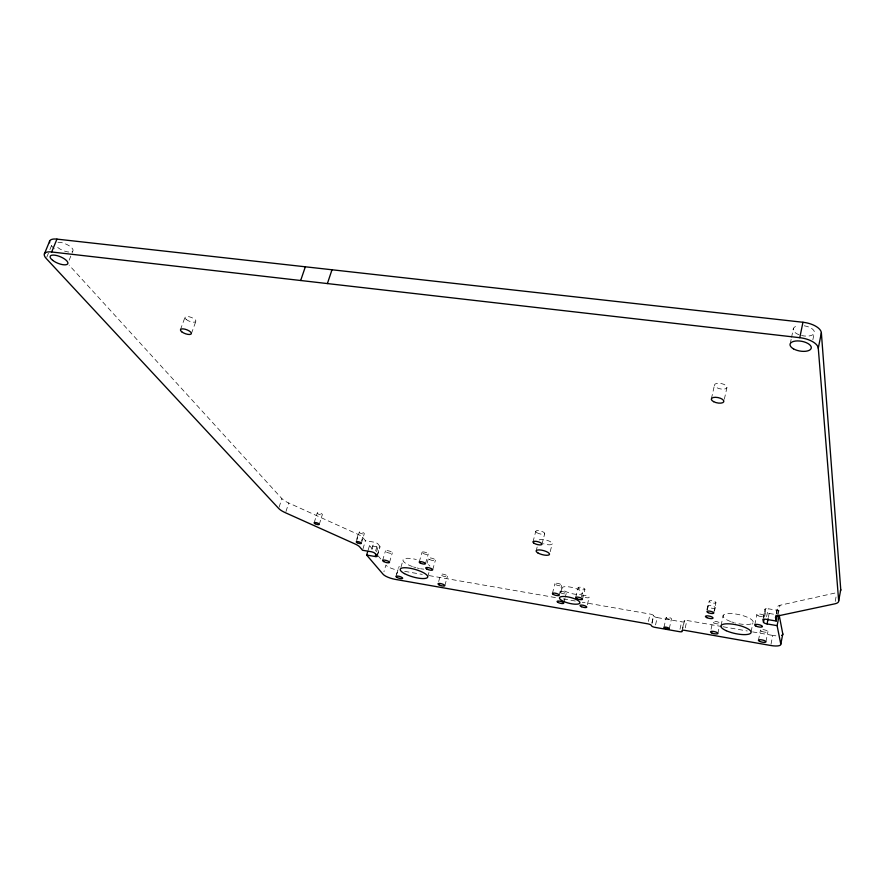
<?xml version="1.0" encoding="UTF-8"?>
<svg xmlns="http://www.w3.org/2000/svg" width="885" height="885" viewBox="0 0 885 885"><rect width="100%" height="100%" fill="white"/><g stroke="black" fill="none" stroke-linecap="round" stroke-linejoin="round"><path stroke-width="0.66" stroke-dasharray="4.42 3.32" d="M835.23 601.357L836.38 595.129M776.333 613.438L777.649 606.8M776.333 613.858L777.649 607.221A11.582 3.496 11.6 0 1 779.984 605.263L836.845 592.64M771.001 644.236L772.749 635.408A10.963 3.142 11.9 0 0 777.992 635.895M777.495 614.422L778.28 610.462L777.649 607.221M778.147 614.599L779.984 605.263M766.598 616.668L768.18 608.758L778.28 610.462M768.379 617.376L769.165 613.46A3.407 1.018 11.9 0 1 765.614 611.812L765.06 609.278A3.429 1.029 11.9 0 1 768.18 608.758M765.923 641.714L767.948 631.58M758.434 640.397L760.525 629.998M762.947 619.666L765.06 609.145M763.478 617.166L765.06 609.278M764.551 617.055L765.614 611.812M751.111 631.746L752.925 622.808M754.783 624.788L756.896 614.411M812.861 339.751L814.156 333.368M790.239 343.668L791.301 338.568M791.566 337.296L793.425 328.379M721.087 625.496L723.233 615.318M717.846 633.549L719.162 627.299M713.708 613.128L715.921 602.762A3.474 1.04 12.5 0 0 711.363 600.683A3.474 1.04 12.5 0 0 710.423 602.309A3.474 1.04 12.5 0 0 715.921 602.762M714.626 610.473L715.18 607.906A3.872 1.151 12.6 0 0 710.091 605.594A3.872 1.151 12.6 0 0 709.04 607.387A3.872 1.151 12.6 0 0 715.18 607.906M711.075 629.202L712.679 621.701M706.861 609.865L707.69 606.026M707.27 610.141L709.217 601.081M685.244 627.874L686.871 620.462L721.762 626.536M680.001 629.213L681.627 621.845A3.175 0.907 13 0 0 684.326 621.381L684.149 620.916A3.175 0.907 12.9 0 1 686.871 620.462M682.523 628.317L684.127 620.794M682.18 631.359L684.326 621.381M669.259 628.737L671.461 618.914A2.744 0.785 13.1 0 0 667.788 617.288A2.744 0.785 13.1 0 0 667.168 618.526A2.744 0.785 13.1 0 0 671.461 618.914M724.35 399.201L726.906 387.73A6.361 2.732 11.8 0 0 718.565 383.238A6.361 2.732 11.8 0 0 716.75 387.685A6.361 2.732 11.8 0 0 726.906 387.73M663.949 627.399L666.151 617.575M711.407 398.726L714.56 384.721M651.88 622.929L653.55 615.584A3.142 0.896 13.3 0 0 650.077 614.057L582.297 602.254M652.079 623.394L653.55 615.584M655.542 624.91L657.212 617.586A3.153 0.896 13.2 0 1 653.75 616.06M648.406 621.403L650.077 614.057M582.485 599.245L584.919 589.366A3.507 1.018 14.1 0 0 580.062 587.22A3.507 1.018 14.1 0 0 579.586 588.923A3.507 1.018 14.1 0 0 584.919 589.366M587.352 604.732L589.144 597.419M575.681 597.519L578.126 587.651M581.401 596.833L582.308 593.16A10.509 3.031 14.2 0 0 567.728 586.733A10.509 3.031 14.2 0 0 566.334 591.799A10.509 3.031 14.2 0 0 582.308 593.16M564.077 601.944L564.995 598.304M565.294 597.087L566.212 593.459M559.198 595.207L561.676 585.383M560.703 592.895L561.931 588.005M552.428 593.492L554.917 583.68M550.204 551.676L552.229 543.799M541.974 544.22L544.74 533.578M532.98 541.963L535.768 531.332M536.133 550.924L537.162 546.996M444.823 585.605L447.445 576.257M438.661 581.533L440.641 574.531M427.743 576.688L429.092 571.975M432.699 569.763L435.42 560.194M425.475 563.645L428.24 553.999M427.057 563.203L428.428 558.424M419.213 562.063L421.99 552.417M400.927 567.351L402.985 560.305M395.938 576.489L398.261 568.568M396.757 574.1L397.907 570.161A9.978 2.744 16.1 0 1 385.893 565.117L383.946 571.699M389.522 562.307L392.32 552.837M382.585 560.559L385.484 550.835M376.579 551.764L378.006 547.019A3.097 0.874 16.4 0 0 379.919 546.388L377.773 543.766A3.12 0.885 16.5 0 0 373.99 542.162L365.439 540.713L362.629 537.361A10.432 2.976 16.7 0 0 358.159 534.452L288.731 503.001A15.255 4.48 17.5 0 1 281.895 498.62L69.13 265.135M377.43 554.718L379.919 546.388M377.209 556.289L380.063 546.775M371.833 549.331L373.99 542.162M375.627 550.935L377.773 543.766M362.916 549.065L365.439 540.713M368.083 550.315L369.521 545.58L378.006 547.019M361.545 540.956L362.629 537.361M361.334 543.434L364.266 533.777A2.633 0.763 16.6 0 0 360.98 531.973A2.633 0.763 16.6 0 0 360.106 533.08A2.633 0.763 16.6 0 0 364.266 533.777M356.699 539.253L358.159 534.452M356.356 541.775L359.299 532.117M319.253 524.418L322.339 514.65A2.688 0.785 17.2 0 0 318.921 512.791A2.688 0.785 17.2 0 0 318.146 513.964A2.688 0.785 17.2 0 0 322.339 514.65M314.164 522.714L317.261 512.946M285.944 511.563L288.731 503.001M279.085 507.216L281.895 498.62M191.392 333.612L195.884 321.31M180.418 329.74L184.954 317.427M69.152 260.179L72.769 251.24M46.761 257.225L49.383 250.853M49.903 249.581L51.474 245.764A15.742 5.852 22.8 0 1 50.622 244.725M769.165 613.46L774.176 614.301M404.688 571.345L422.311 574.409M429.092 575.593L557.893 598.006M563.314 598.946L575.515 601.07M723.1 626.768L747.261 630.972M752.626 631.901L772.749 635.408M657.212 617.586L681.627 621.845M51.474 245.764L54.262 248.818M369.521 545.58L372.961 549.685M378.138 555.857L380.727 558.944M804.222 325.802A10.731 5.033 9.9 0 1 814.333 332.915A10.731 5.033 9.9 0 1 801.544 335.515M798.956 334.718A10.731 5.033 9.9 0 1 798.038 325.78M57.979 242.269A9.525 3.54 22.8 0 1 71.065 247.18A9.525 3.54 22.8 0 1 69.273 252.092A9.525 3.54 22.8 0 1 56.496 246.329M539.186 539.938A6.892 2.168 14.6 0 1 547.616 540.469A6.892 2.168 14.6 0 1 551.908 544.275A6.892 2.168 14.6 0 1 543.467 543.744M423.827 569.144A14.226 3.982 15.9 0 1 420.574 568.723M419.424 568.513A14.226 3.982 15.9 0 1 417.067 567.971M415.884 567.661A14.226 3.982 15.9 0 1 413.538 566.942M412.399 566.544A14.226 3.982 15.9 0 1 403.117 559.597A14.226 3.982 15.9 0 1 416.326 559.519M428.462 564.685A14.226 3.982 15.9 0 1 429.9 566.057M398.792 567.539A3.496 0.962 16.1 0 1 399.544 566.765M582.761 596.313A3.451 0.996 14 0 1 585.483 595.483A3.451 0.996 14 0 1 589.045 597.574A3.451 0.996 14 0 1 583.89 596.977M730.59 621.513A15.399 4.491 12.3 0 1 729.085 613.559A15.399 4.491 12.3 0 1 752.781 620.883A15.399 4.491 12.3 0 1 735.468 623.018M734.196 622.686A15.399 4.491 12.3 0 1 731.751 621.923M761.742 631.293A3.828 1.095 12 0 0 767.881 631.857A3.828 1.095 12 0 0 762.992 629.633A3.828 1.095 12 0 0 761.742 631.293M713.974 622.996A3.772 1.084 12.6 0 0 719.959 623.538A3.772 1.084 12.6 0 0 715.025 621.325A3.772 1.084 12.6 0 0 713.974 622.996M186.204 319.463A5.808 2.146 20.6 0 0 195.563 321.786A5.808 2.146 20.6 0 0 189.501 316.83A5.808 2.146 20.6 0 0 186.204 319.463M536.907 532.693A4.624 1.482 14.7 0 0 544.518 533.92A4.624 1.482 14.7 0 0 539.33 530.746A4.624 1.482 14.7 0 0 536.907 532.693M422.953 553.346A3.241 0.929 15.9 0 0 428.152 554.231A3.241 0.929 15.9 0 0 424.247 552.052A3.241 0.929 15.9 0 0 422.953 553.346M429.49 559.442A3.617 1.029 15.8 0 0 435.32 560.437A3.617 1.029 15.8 0 0 430.973 558.026A3.617 1.029 15.8 0 0 429.49 559.442M386.524 552.107A3.595 1.018 16.3 0 0 392.243 553.092A3.595 1.018 16.3 0 0 387.829 550.68A3.595 1.018 16.3 0 0 386.524 552.107M441.648 575.493A3.529 0.985 15.6 0 0 447.334 576.489A3.529 0.985 15.6 0 0 443.142 574.177A3.529 0.985 15.6 0 0 441.648 575.493M560.36 592.684A3.429 0.985 14.3 0 0 566.035 593.669A3.429 0.985 14.3 0 0 562.24 591.468A3.429 0.985 14.3 0 0 560.36 592.684M555.758 584.62A3.485 1.007 14.4 0 0 561.499 585.605A3.485 1.007 14.4 0 0 557.638 583.348A3.485 1.007 14.4 0 0 555.758 584.62M758.157 615.772A3.938 1.162 12 0 0 764.474 616.314A3.938 1.162 12 0 0 759.43 613.991A3.938 1.162 12 0 0 758.157 615.772"/><path stroke-width="1.33" d="M367.729 551.499L366.655 555.05L383.161 574.332A10 2.688 16.1 0 0 395.219 579.354L647.842 623.848A3.153 0.874 13.4 0 1 651.327 625.374L651.526 625.828A3.153 0.874 13.3 0 0 654.989 627.354L679.459 631.669A3.175 0.885 13 0 0 682.158 631.237L681.981 630.784A3.186 0.885 13 0 1 684.702 630.341L770.758 645.497A10.985 3.086 12 0 0 780.802 644.125L777.107 625.651L767.074 623.925A3.418 0.996 11.9 0 1 763.501 622.288L762.947 619.799A3.429 1.007 11.9 0 1 766.067 619.301L776.189 621.027L775.548 617.841A11.616 3.44 11.7 0 1 777.882 615.927L834.776 603.847A17.313 5.387 11.1 0 0 838.681 600.893L840.75 589.62L821.369 332.86A17.744 8.33 9.9 0 0 802.961 322.262L56.95 239.116A15.742 5.852 22.8 0 0 49.637 242.8M780.802 644.125L782.794 633.948L779.176 615.152L777.107 625.651M775.548 617.841L776.079 615.186M776.189 621.027L777.229 615.75M767.074 623.925L768.125 618.692M838.681 600.893L818.282 348.225L821.369 332.86M763.501 622.288L764.032 619.666M818.282 348.225A17.811 8.197 10.1 0 0 799.774 337.683L802.961 322.262M366.655 555.05L375.163 556.51L375.871 554.143M327.395 283.565L331.997 269.77M300.668 280.501L305.347 266.794M375.163 556.51A3.109 0.863 16.4 0 0 377.076 555.902L374.908 553.324A3.12 0.874 16.4 0 0 371.114 551.72L362.551 550.26L359.719 546.941A10.454 2.909 16.7 0 0 355.228 544.065L285.545 512.791A15.299 4.392 17.4 0 1 278.686 508.444L46.241 258.497A15.797 5.753 22.6 0 1 51.673 251.982L56.95 239.116M44.372 253.962L49.648 241.151M51.673 251.982L799.774 337.683M782.794 633.948A10.963 3.142 11.9 0 1 781.676 635.364M840.75 589.62A17.269 5.487 11 0 1 840.363 590.881M793.458 348.834A10.775 4.956 10.1 0 0 811.058 348.679A10.775 4.956 10.1 0 0 797.473 340.913A10.775 4.956 10.1 0 0 793.458 348.834M52.624 260.312A9.558 3.485 22.6 0 0 67.603 264.007A9.558 3.485 22.6 0 0 56.806 255.566A9.558 3.485 22.6 0 0 52.624 260.312M181.679 331.753A5.819 2.113 20.4 0 0 191.071 334.076A5.819 2.113 20.4 0 0 184.965 329.176A5.819 2.113 20.4 0 0 181.679 331.753M713.598 401.657A6.394 2.688 11.9 0 0 723.786 401.757A6.394 2.688 11.9 0 0 715.412 397.288A6.394 2.688 11.9 0 0 713.598 401.657M537.826 552.882A6.914 2.124 14.6 0 0 549.198 554.784A6.914 2.124 14.6 0 0 541.476 550.138A6.914 2.124 14.6 0 0 537.826 552.882M534.131 543.302A4.635 1.449 14.7 0 0 541.764 544.552A4.635 1.449 14.7 0 0 536.542 541.41A4.635 1.449 14.7 0 0 534.131 543.302M315.049 523.71A2.688 0.763 17.1 0 0 319.253 524.418A2.688 0.763 17.1 0 0 315.812 522.57A2.688 0.763 17.1 0 0 315.049 523.71M357.164 542.726A2.644 0.741 16.6 0 0 361.334 543.434A2.644 0.741 16.6 0 0 358.038 541.642A2.644 0.741 16.6 0 0 357.164 542.726M420.176 562.971A3.241 0.918 15.9 0 0 425.386 563.867A3.241 0.918 15.9 0 0 421.47 561.709A3.241 0.918 15.9 0 0 420.176 562.971M426.758 569A3.628 1.018 15.8 0 0 432.599 570.017A3.628 1.018 15.8 0 0 428.229 567.617A3.628 1.018 15.8 0 0 426.758 569M404.456 573.58A14.26 3.905 15.9 0 0 427.344 577.628A14.26 3.905 15.9 0 0 410.164 568.258A14.26 3.905 15.9 0 0 404.456 573.58M383.714 561.566A3.606 0.996 16.2 0 0 389.444 562.561A3.606 0.996 16.2 0 0 385.008 560.172A3.606 0.996 16.2 0 0 383.714 561.566M439.015 584.83A3.529 0.962 15.6 0 0 444.712 585.837A3.529 0.962 15.6 0 0 440.498 583.547A3.529 0.962 15.6 0 0 439.015 584.83M397.011 577.451A3.507 0.94 16 0 0 402.598 578.436A3.507 0.94 16 0 0 398.316 576.157A3.507 0.94 16 0 0 397.011 577.451M563.9 601.534A10.531 2.976 14.2 0 0 579.885 602.95A10.531 2.976 14.2 0 0 565.261 596.556A10.531 2.976 14.2 0 0 563.9 601.534M581.489 606.701A3.463 0.973 14.1 0 0 586.755 607.176A3.463 0.973 14.1 0 0 581.965 605.086A3.463 0.973 14.1 0 0 581.489 606.701M557.926 602.375A3.44 0.962 14.3 0 0 563.601 603.371A3.44 0.962 14.3 0 0 559.796 601.181A3.44 0.962 14.3 0 0 557.926 602.375M577.153 598.78A3.507 0.996 14.1 0 0 582.485 599.245A3.507 0.996 14.1 0 0 577.617 597.109A3.507 0.996 14.1 0 0 577.153 598.78M553.269 594.421A3.496 0.996 14.4 0 0 559.032 595.428A3.496 0.996 14.4 0 0 555.149 593.182A3.496 0.996 14.4 0 0 553.269 594.421M664.967 628.339A2.744 0.763 13.2 0 0 669.259 628.737A2.744 0.763 13.2 0 0 665.586 627.122A2.744 0.763 13.2 0 0 664.967 628.339M726.176 630.673A15.443 4.403 12.3 0 0 750.856 633.018A15.443 4.403 12.3 0 0 730.955 623.969A15.443 4.403 12.3 0 0 726.176 630.673M756.056 626.137A3.949 1.139 12.1 0 0 762.383 626.702A3.949 1.139 12.1 0 0 757.317 624.401A3.949 1.139 12.1 0 0 756.056 626.137M759.717 641.393A3.839 1.073 12.1 0 0 765.868 641.99A3.839 1.073 12.1 0 0 760.956 639.767A3.839 1.073 12.1 0 0 759.717 641.393M706.838 617.63A3.883 1.128 12.6 0 0 712.989 618.172A3.883 1.128 12.6 0 0 707.889 615.871A3.883 1.128 12.6 0 0 706.838 617.63M708.199 612.652A3.474 1.018 12.6 0 0 713.708 613.128A3.474 1.018 12.6 0 0 709.139 611.059A3.474 1.018 12.6 0 0 708.199 612.652M711.85 632.985A3.783 1.062 12.6 0 0 717.846 633.549A3.783 1.062 12.6 0 0 712.89 631.348A3.783 1.062 12.6 0 0 711.85 632.985"/></g></svg>
